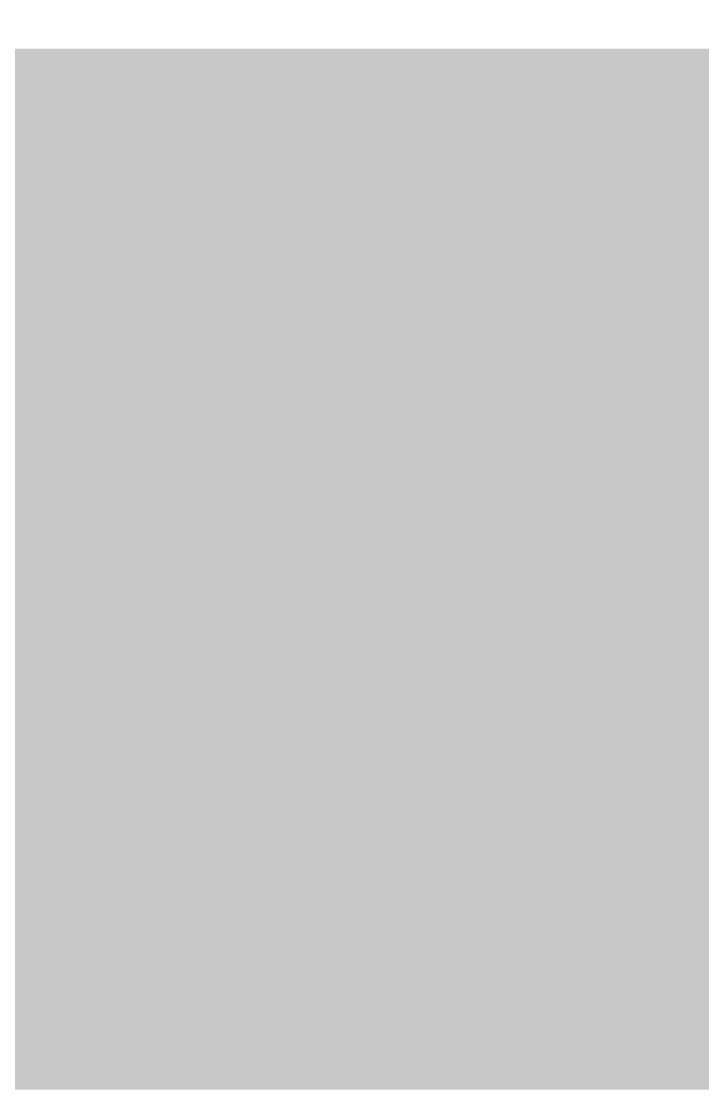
# Model space of a CAD drawing. Extents: x -0.1 to 65.1, y -1.2 to 30.1.
# Drawn here: x 33.8419 to 34.1276, y 6.5843 to 7.0326 of the extents above; entities that cross this region are included whole.
import ezdxf

# ---------------------------------------------------------------- set-up
doc = ezdxf.new("R2010")
doc.units = 0
doc.header["$MEASUREMENT"] = 0
doc.layers.get('0').update_dxf_attribs({"linetype": 'CONTINUOUS'})
doc.layers.add('2D_LINE_126', color=7, linetype='CONTINUOUS')

# ---------------------------------------------------------------- blocks, each defined once
blk = doc.blocks.new('SMOOTH_0$0254')
at = {"const_width": 0.0127}
blk.add_lwpolyline([(-0.00635, 0, 1), (0.00635, 0, 1)], format="xyb", close=True, dxfattribs=at)
blk = doc.blocks.new('DRAWING_63')
at = {"layer": '2D_LINE_126', "const_width": 0.0254}
for points in [[(3.49758, -0.90297), (3.49758, -0.89154), (3.49758, -0.88011), (3.49758, -0.86868), (3.49758, -0.85725), (3.49758, -0.84582), (3.49758, -0.83439), (3.49758, -0.82296), (3.49758, -0.81153), (3.49758, -0.8001), (3.49758, -0.78867), (3.49758, -0.77724), (3.49758, -0.76581), (3.49758, -0.75438), (3.49758, -0.74295), (3.49758, -0.73152), (3.49758, -0.72009), (3.49758, -0.70866), (3.49758, -0.69723), (3.49758, -0.6858), (3.49758, -0.67437), (3.49758, -0.66294), (3.49758, -0.65151), (3.49758, -0.64008), (3.49758, -0.62865), (3.49758, -0.61722), (3.49758, -0.60579), (3.49758, -0.59436), (3.49758, -0.58293), (3.49758, -0.5715), (3.49758, -0.56007), (3.49758, -0.54864), (3.49758, -0.53721), (3.49758, -0.52578), (3.49758, -0.51435), (3.49758, -0.50292), (3.49758, -0.49149), (3.49758, -0.48006)], [(3.50901, -0.90297), (3.50901, -0.89154), (3.50901, -0.88011), (3.50901, -0.86868), (3.50901, -0.85725), (3.50901, -0.84582), (3.50901, -0.83439), (3.50901, -0.82296), (3.50901, -0.81153), (3.50901, -0.8001), (3.50901, -0.78867), (3.50901, -0.77724), (3.50901, -0.76581), (3.50901, -0.75438), (3.50901, -0.74295), (3.50901, -0.73152), (3.50901, -0.72009), (3.50901, -0.70866), (3.50901, -0.69723), (3.50901, -0.6858), (3.50901, -0.67437), (3.50901, -0.66294), (3.50901, -0.65151), (3.50901, -0.64008), (3.50901, -0.62865), (3.50901, -0.61722), (3.50901, -0.60579), (3.50901, -0.59436), (3.50901, -0.58293), (3.50901, -0.5715), (3.50901, -0.56007), (3.50901, -0.54864), (3.50901, -0.53721), (3.50901, -0.52578), (3.50901, -0.51435), (3.50901, -0.50292), (3.50901, -0.49149), (3.50901, -0.48006)], [(3.52044, -0.90297), (3.52044, -0.89154), (3.52044, -0.88011), (3.52044, -0.86868), (3.52044, -0.85725), (3.52044, -0.84582), (3.52044, -0.83439), (3.52044, -0.82296), (3.52044, -0.81153), (3.52044, -0.8001), (3.52044, -0.78867), (3.52044, -0.77724), (3.52044, -0.76581), (3.52044, -0.75438), (3.52044, -0.74295), (3.52044, -0.73152), (3.52044, -0.72009), (3.52044, -0.70866), (3.52044, -0.69723), (3.52044, -0.6858), (3.52044, -0.67437), (3.52044, -0.66294), (3.52044, -0.65151), (3.52044, -0.64008), (3.52044, -0.62865), (3.52044, -0.61722), (3.52044, -0.60579), (3.52044, -0.59436), (3.52044, -0.58293), (3.52044, -0.5715), (3.52044, -0.56007), (3.52044, -0.54864), (3.52044, -0.53721), (3.52044, -0.52578), (3.52044, -0.51435), (3.52044, -0.50292), (3.52044, -0.49149), (3.52044, -0.48006)], [(3.53187, -0.90297), (3.53187, -0.89154), (3.53187, -0.88011), (3.53187, -0.86868), (3.53187, -0.85725), (3.53187, -0.84582), (3.53187, -0.83439), (3.53187, -0.82296), (3.53187, -0.81153), (3.53187, -0.8001), (3.53187, -0.78867), (3.53187, -0.77724), (3.53187, -0.76581), (3.53187, -0.75438), (3.53187, -0.74295), (3.53187, -0.73152), (3.53187, -0.72009), (3.53187, -0.70866), (3.53187, -0.69723), (3.53187, -0.6858), (3.53187, -0.67437), (3.53187, -0.66294), (3.53187, -0.65151), (3.53187, -0.64008), (3.53187, -0.62865), (3.53187, -0.61722), (3.53187, -0.60579), (3.53187, -0.59436), (3.53187, -0.58293), (3.53187, -0.5715), (3.53187, -0.56007), (3.53187, -0.54864), (3.53187, -0.53721), (3.53187, -0.52578), (3.53187, -0.51435), (3.53187, -0.50292), (3.53187, -0.49149), (3.53187, -0.48006)], [(3.5433, -0.90297), (3.5433, -0.89154), (3.5433, -0.88011), (3.5433, -0.86868), (3.5433, -0.85725), (3.5433, -0.84582), (3.5433, -0.83439), (3.5433, -0.82296), (3.5433, -0.81153), (3.5433, -0.8001), (3.5433, -0.78867), (3.5433, -0.77724), (3.5433, -0.76581), (3.5433, -0.75438), (3.5433, -0.74295), (3.5433, -0.73152), (3.5433, -0.72009), (3.5433, -0.70866), (3.5433, -0.69723), (3.5433, -0.6858), (3.5433, -0.67437), (3.5433, -0.66294), (3.5433, -0.65151), (3.5433, -0.64008), (3.5433, -0.62865), (3.5433, -0.61722), (3.5433, -0.60579), (3.5433, -0.59436), (3.5433, -0.58293), (3.5433, -0.5715), (3.5433, -0.56007), (3.5433, -0.54864), (3.5433, -0.53721), (3.5433, -0.52578), (3.5433, -0.51435), (3.5433, -0.50292), (3.5433, -0.49149), (3.5433, -0.48006)], [(3.55473, -0.90297), (3.55473, -0.89154), (3.55473, -0.88011), (3.55473, -0.86868), (3.55473, -0.85725), (3.55473, -0.84582), (3.55473, -0.83439), (3.55473, -0.82296), (3.55473, -0.81153), (3.55473, -0.8001), (3.55473, -0.78867), (3.55473, -0.77724), (3.55473, -0.76581), (3.55473, -0.75438), (3.55473, -0.74295), (3.55473, -0.73152), (3.55473, -0.72009), (3.55473, -0.70866), (3.55473, -0.69723), (3.55473, -0.6858), (3.55473, -0.67437), (3.55473, -0.66294), (3.55473, -0.65151), (3.55473, -0.64008), (3.55473, -0.62865), (3.55473, -0.61722), (3.55473, -0.60579), (3.55473, -0.59436), (3.55473, -0.58293), (3.55473, -0.5715), (3.55473, -0.56007), (3.55473, -0.54864), (3.55473, -0.53721), (3.55473, -0.52578), (3.55473, -0.51435), (3.55473, -0.50292), (3.55473, -0.49149), (3.55473, -0.48006)], [(3.56616, -0.90297), (3.56616, -0.89154), (3.56616, -0.88011), (3.56616, -0.86868), (3.56616, -0.85725), (3.56616, -0.84582), (3.56616, -0.83439), (3.56616, -0.82296), (3.56616, -0.81153), (3.56616, -0.8001), (3.56616, -0.78867), (3.56616, -0.77724), (3.56616, -0.76581), (3.56616, -0.75438), (3.56616, -0.74295), (3.56616, -0.73152), (3.56616, -0.72009), (3.56616, -0.70866), (3.56616, -0.69723), (3.56616, -0.6858), (3.56616, -0.67437), (3.56616, -0.66294), (3.56616, -0.65151), (3.56616, -0.64008), (3.56616, -0.62865), (3.56616, -0.61722), (3.56616, -0.60579), (3.56616, -0.59436), (3.56616, -0.58293), (3.56616, -0.5715), (3.56616, -0.56007), (3.56616, -0.54864), (3.56616, -0.53721), (3.56616, -0.52578), (3.56616, -0.51435), (3.56616, -0.50292), (3.56616, -0.49149), (3.56616, -0.48006)], [(3.57759, -0.90297), (3.57759, -0.89154), (3.57759, -0.88011), (3.57759, -0.86868), (3.57759, -0.85725), (3.57759, -0.84582), (3.57759, -0.83439), (3.57759, -0.82296), (3.57759, -0.81153), (3.57759, -0.8001), (3.57759, -0.78867), (3.57759, -0.77724), (3.57759, -0.76581), (3.57759, -0.75438), (3.57759, -0.74295), (3.57759, -0.73152), (3.57759, -0.72009), (3.57759, -0.70866), (3.57759, -0.69723), (3.57759, -0.6858), (3.57759, -0.67437), (3.57759, -0.66294), (3.57759, -0.65151), (3.57759, -0.64008), (3.57759, -0.62865), (3.57759, -0.61722), (3.57759, -0.60579), (3.57759, -0.59436), (3.57759, -0.58293), (3.57759, -0.5715), (3.57759, -0.56007), (3.57759, -0.54864), (3.57759, -0.53721), (3.57759, -0.52578), (3.57759, -0.51435), (3.57759, -0.50292), (3.57759, -0.49149), (3.57759, -0.48006)], [(3.58902, -0.90297), (3.58902, -0.89154), (3.58902, -0.88011), (3.58902, -0.86868), (3.58902, -0.85725), (3.58902, -0.84582), (3.58902, -0.83439), (3.58902, -0.82296), (3.58902, -0.81153), (3.58902, -0.8001), (3.58902, -0.78867), (3.58902, -0.77724), (3.58902, -0.76581), (3.58902, -0.75438), (3.58902, -0.74295), (3.58902, -0.73152), (3.58902, -0.72009), (3.58902, -0.70866), (3.58902, -0.69723), (3.58902, -0.6858), (3.58902, -0.67437), (3.58902, -0.66294), (3.58902, -0.65151), (3.58902, -0.64008), (3.58902, -0.62865), (3.58902, -0.61722), (3.58902, -0.60579), (3.58902, -0.59436), (3.58902, -0.58293), (3.58902, -0.5715), (3.58902, -0.56007), (3.58902, -0.54864), (3.58902, -0.53721), (3.58902, -0.52578), (3.58902, -0.51435), (3.58902, -0.50292), (3.58902, -0.49149), (3.58902, -0.48006)], [(3.60045, -0.90297), (3.60045, -0.89154), (3.60045, -0.88011), (3.60045, -0.86868), (3.60045, -0.85725), (3.60045, -0.84582), (3.60045, -0.83439), (3.60045, -0.82296), (3.60045, -0.81153), (3.60045, -0.8001), (3.60045, -0.78867), (3.60045, -0.77724), (3.60045, -0.76581), (3.60045, -0.75438), (3.60045, -0.74295), (3.60045, -0.73152), (3.60045, -0.72009), (3.60045, -0.70866), (3.60045, -0.69723), (3.60045, -0.6858), (3.60045, -0.67437), (3.60045, -0.66294), (3.60045, -0.65151), (3.60045, -0.64008), (3.60045, -0.62865), (3.60045, -0.61722), (3.60045, -0.60579), (3.60045, -0.59436), (3.60045, -0.58293), (3.60045, -0.5715), (3.60045, -0.56007), (3.60045, -0.54864), (3.60045, -0.53721), (3.60045, -0.52578), (3.60045, -0.51435), (3.60045, -0.50292), (3.60045, -0.49149), (3.60045, -0.48006)], [(3.61188, -0.90297), (3.61188, -0.89154), (3.61188, -0.88011), (3.61188, -0.86868), (3.61188, -0.85725), (3.61188, -0.84582), (3.61188, -0.83439), (3.61188, -0.82296), (3.61188, -0.81153), (3.61188, -0.8001), (3.61188, -0.78867), (3.61188, -0.77724), (3.61188, -0.76581), (3.61188, -0.75438), (3.61188, -0.74295), (3.61188, -0.73152), (3.61188, -0.72009), (3.61188, -0.70866), (3.61188, -0.69723), (3.61188, -0.6858), (3.61188, -0.67437), (3.61188, -0.66294), (3.61188, -0.65151), (3.61188, -0.64008), (3.61188, -0.62865), (3.61188, -0.61722), (3.61188, -0.60579), (3.61188, -0.59436), (3.61188, -0.58293), (3.61188, -0.5715), (3.61188, -0.56007), (3.61188, -0.54864), (3.61188, -0.53721), (3.61188, -0.52578), (3.61188, -0.51435), (3.61188, -0.50292), (3.61188, -0.49149), (3.61188, -0.48006)], [(3.62331, -0.90297), (3.62331, -0.89154), (3.62331, -0.88011), (3.62331, -0.86868), (3.62331, -0.85725), (3.62331, -0.84582), (3.62331, -0.83439), (3.62331, -0.82296), (3.62331, -0.81153), (3.62331, -0.8001), (3.62331, -0.78867), (3.62331, -0.77724), (3.62331, -0.76581), (3.62331, -0.75438), (3.62331, -0.74295), (3.62331, -0.73152), (3.62331, -0.72009), (3.62331, -0.70866), (3.62331, -0.69723), (3.62331, -0.6858), (3.62331, -0.67437), (3.62331, -0.66294), (3.62331, -0.65151), (3.62331, -0.64008), (3.62331, -0.62865), (3.62331, -0.61722), (3.62331, -0.60579), (3.62331, -0.59436), (3.62331, -0.58293), (3.62331, -0.5715), (3.62331, -0.56007), (3.62331, -0.54864), (3.62331, -0.53721), (3.62331, -0.52578), (3.62331, -0.51435), (3.62331, -0.50292), (3.62331, -0.49149), (3.62331, -0.48006)], [(3.63474, -0.90297), (3.63474, -0.89154), (3.63474, -0.88011), (3.63474, -0.86868), (3.63474, -0.85725), (3.63474, -0.84582), (3.63474, -0.83439), (3.63474, -0.82296), (3.63474, -0.81153), (3.63474, -0.8001), (3.63474, -0.78867), (3.63474, -0.77724), (3.63474, -0.76581), (3.63474, -0.75438), (3.63474, -0.74295), (3.63474, -0.73152), (3.63474, -0.72009), (3.63474, -0.70866), (3.63474, -0.69723), (3.63474, -0.6858), (3.63474, -0.67437), (3.63474, -0.66294), (3.63474, -0.65151), (3.63474, -0.64008), (3.63474, -0.62865), (3.63474, -0.61722), (3.63474, -0.60579), (3.63474, -0.59436), (3.63474, -0.58293), (3.63474, -0.5715), (3.63474, -0.56007), (3.63474, -0.54864), (3.63474, -0.53721), (3.63474, -0.52578), (3.63474, -0.51435), (3.63474, -0.50292), (3.63474, -0.49149), (3.63474, -0.48006)], [(3.64617, -0.90297), (3.64617, -0.89154), (3.64617, -0.88011), (3.64617, -0.86868), (3.64617, -0.85725), (3.64617, -0.84582), (3.64617, -0.83439), (3.64617, -0.82296), (3.64617, -0.81153), (3.64617, -0.8001), (3.64617, -0.78867), (3.64617, -0.77724), (3.64617, -0.76581), (3.64617, -0.75438), (3.64617, -0.74295), (3.64617, -0.73152), (3.64617, -0.72009), (3.64617, -0.70866), (3.64617, -0.69723), (3.64617, -0.6858), (3.64617, -0.67437), (3.64617, -0.66294), (3.64617, -0.65151), (3.64617, -0.64008), (3.64617, -0.62865), (3.64617, -0.61722), (3.64617, -0.60579), (3.64617, -0.59436), (3.64617, -0.58293), (3.64617, -0.5715), (3.64617, -0.56007), (3.64617, -0.54864), (3.64617, -0.53721), (3.64617, -0.52578), (3.64617, -0.51435), (3.64617, -0.50292), (3.64617, -0.49149), (3.64617, -0.48006)], [(3.6576, -0.90297), (3.6576, -0.89154), (3.6576, -0.88011), (3.6576, -0.86868), (3.6576, -0.85725), (3.6576, -0.84582), (3.6576, -0.83439), (3.6576, -0.82296), (3.6576, -0.81153), (3.6576, -0.8001), (3.6576, -0.78867), (3.6576, -0.77724), (3.6576, -0.76581), (3.6576, -0.75438), (3.6576, -0.74295), (3.6576, -0.73152), (3.6576, -0.72009), (3.6576, -0.70866), (3.6576, -0.69723), (3.6576, -0.6858), (3.6576, -0.67437), (3.6576, -0.66294), (3.6576, -0.65151), (3.6576, -0.64008), (3.6576, -0.62865), (3.6576, -0.61722), (3.6576, -0.60579), (3.6576, -0.59436), (3.6576, -0.58293), (3.6576, -0.5715), (3.6576, -0.56007), (3.6576, -0.54864), (3.6576, -0.53721), (3.6576, -0.52578), (3.6576, -0.51435), (3.6576, -0.50292), (3.6576, -0.49149), (3.6576, -0.48006)], [(3.66903, -0.90297), (3.66903, -0.89154), (3.66903, -0.88011), (3.66903, -0.86868), (3.66903, -0.85725), (3.66903, -0.84582), (3.66903, -0.83439), (3.66903, -0.82296), (3.66903, -0.81153), (3.66903, -0.8001), (3.66903, -0.78867), (3.66903, -0.77724), (3.66903, -0.76581), (3.66903, -0.75438), (3.66903, -0.74295), (3.66903, -0.73152), (3.66903, -0.72009), (3.66903, -0.70866), (3.66903, -0.69723), (3.66903, -0.6858), (3.66903, -0.67437), (3.66903, -0.66294), (3.66903, -0.65151), (3.66903, -0.64008), (3.66903, -0.62865), (3.66903, -0.61722), (3.66903, -0.60579), (3.66903, -0.59436), (3.66903, -0.58293), (3.66903, -0.5715), (3.66903, -0.56007), (3.66903, -0.54864), (3.66903, -0.53721), (3.66903, -0.52578), (3.66903, -0.51435), (3.66903, -0.50292), (3.66903, -0.49149), (3.66903, -0.48006)], [(3.68046, -0.90297), (3.68046, -0.89154), (3.68046, -0.88011), (3.68046, -0.86868), (3.68046, -0.85725), (3.68046, -0.84582), (3.68046, -0.83439), (3.68046, -0.82296), (3.68046, -0.81153), (3.68046, -0.8001), (3.68046, -0.78867), (3.68046, -0.77724), (3.68046, -0.76581), (3.68046, -0.75438), (3.68046, -0.74295), (3.68046, -0.73152), (3.68046, -0.72009), (3.68046, -0.70866), (3.68046, -0.69723), (3.68046, -0.6858), (3.68046, -0.67437), (3.68046, -0.66294), (3.68046, -0.65151), (3.68046, -0.64008), (3.68046, -0.62865), (3.68046, -0.61722), (3.68046, -0.60579), (3.68046, -0.59436), (3.68046, -0.58293), (3.68046, -0.5715), (3.68046, -0.56007), (3.68046, -0.54864), (3.68046, -0.53721), (3.68046, -0.52578), (3.68046, -0.51435), (3.68046, -0.50292), (3.68046, -0.49149), (3.68046, -0.48006)], [(3.69189, -0.90297), (3.69189, -0.89154), (3.69189, -0.88011), (3.69189, -0.86868), (3.69189, -0.85725), (3.69189, -0.84582), (3.69189, -0.83439), (3.69189, -0.82296), (3.69189, -0.81153), (3.69189, -0.8001), (3.69189, -0.78867), (3.69189, -0.77724), (3.69189, -0.76581), (3.69189, -0.75438), (3.69189, -0.74295), (3.69189, -0.73152), (3.69189, -0.72009), (3.69189, -0.70866), (3.69189, -0.69723), (3.69189, -0.6858), (3.69189, -0.67437), (3.69189, -0.66294), (3.69189, -0.65151), (3.69189, -0.64008), (3.69189, -0.62865), (3.69189, -0.61722), (3.69189, -0.60579), (3.69189, -0.59436), (3.69189, -0.58293), (3.69189, -0.5715), (3.69189, -0.56007), (3.69189, -0.54864), (3.69189, -0.53721), (3.69189, -0.52578), (3.69189, -0.51435), (3.69189, -0.50292), (3.69189, -0.49149), (3.69189, -0.48006)], [(3.70332, -0.90297), (3.70332, -0.89154), (3.70332, -0.88011), (3.70332, -0.86868), (3.70332, -0.85725), (3.70332, -0.84582), (3.70332, -0.83439), (3.70332, -0.82296), (3.70332, -0.81153), (3.70332, -0.8001), (3.70332, -0.78867), (3.70332, -0.77724), (3.70332, -0.76581), (3.70332, -0.75438), (3.70332, -0.74295), (3.70332, -0.73152), (3.70332, -0.72009), (3.70332, -0.70866), (3.70332, -0.69723), (3.70332, -0.6858), (3.70332, -0.67437), (3.70332, -0.66294), (3.70332, -0.65151), (3.70332, -0.64008), (3.70332, -0.62865), (3.70332, -0.61722), (3.70332, -0.60579), (3.70332, -0.59436), (3.70332, -0.58293), (3.70332, -0.5715), (3.70332, -0.56007), (3.70332, -0.54864), (3.70332, -0.53721), (3.70332, -0.52578), (3.70332, -0.51435), (3.70332, -0.50292), (3.70332, -0.49149), (3.70332, -0.48006)], [(3.71475, -0.90297), (3.71475, -0.89154), (3.71475, -0.88011), (3.71475, -0.86868), (3.71475, -0.85725), (3.71475, -0.84582), (3.71475, -0.83439), (3.71475, -0.82296), (3.71475, -0.81153), (3.71475, -0.8001), (3.71475, -0.78867), (3.71475, -0.77724), (3.71475, -0.76581), (3.71475, -0.75438), (3.71475, -0.74295), (3.71475, -0.73152), (3.71475, -0.72009), (3.71475, -0.70866), (3.71475, -0.69723), (3.71475, -0.6858), (3.71475, -0.67437), (3.71475, -0.66294), (3.71475, -0.65151), (3.71475, -0.64008), (3.71475, -0.62865), (3.71475, -0.61722), (3.71475, -0.60579), (3.71475, -0.59436), (3.71475, -0.58293), (3.71475, -0.5715), (3.71475, -0.56007), (3.71475, -0.54864), (3.71475, -0.53721), (3.71475, -0.52578), (3.71475, -0.51435), (3.71475, -0.50292), (3.71475, -0.49149), (3.71475, -0.48006)], [(3.72618, -0.90297), (3.72618, -0.89154), (3.72618, -0.88011), (3.72618, -0.86868), (3.72618, -0.85725), (3.72618, -0.84582), (3.72618, -0.83439), (3.72618, -0.82296), (3.72618, -0.81153), (3.72618, -0.8001), (3.72618, -0.78867), (3.72618, -0.77724), (3.72618, -0.76581), (3.72618, -0.75438), (3.72618, -0.74295), (3.72618, -0.73152), (3.72618, -0.72009), (3.72618, -0.70866), (3.72618, -0.69723), (3.72618, -0.6858), (3.72618, -0.67437), (3.72618, -0.66294), (3.72618, -0.65151), (3.72618, -0.64008), (3.72618, -0.62865), (3.72618, -0.61722), (3.72618, -0.60579), (3.72618, -0.59436), (3.72618, -0.58293), (3.72618, -0.5715), (3.72618, -0.56007), (3.72618, -0.54864), (3.72618, -0.53721), (3.72618, -0.52578), (3.72618, -0.51435), (3.72618, -0.50292), (3.72618, -0.49149), (3.72618, -0.48006)], [(3.73761, -0.90297), (3.73761, -0.89154), (3.73761, -0.88011), (3.73761, -0.86868), (3.73761, -0.85725), (3.73761, -0.84582), (3.73761, -0.83439), (3.73761, -0.82296), (3.73761, -0.81153), (3.73761, -0.8001), (3.73761, -0.78867), (3.73761, -0.77724), (3.73761, -0.76581), (3.73761, -0.75438), (3.73761, -0.74295), (3.73761, -0.73152), (3.73761, -0.72009), (3.73761, -0.70866), (3.73761, -0.69723), (3.73761, -0.6858), (3.73761, -0.67437), (3.73761, -0.66294), (3.73761, -0.65151), (3.73761, -0.64008), (3.73761, -0.62865), (3.73761, -0.61722), (3.73761, -0.60579), (3.73761, -0.59436), (3.73761, -0.58293), (3.73761, -0.5715), (3.73761, -0.56007), (3.73761, -0.54864), (3.73761, -0.53721), (3.73761, -0.52578), (3.73761, -0.51435), (3.73761, -0.50292), (3.73761, -0.49149), (3.73761, -0.48006)], [(3.74904, -0.90297), (3.74904, -0.89154), (3.74904, -0.88011), (3.74904, -0.86868), (3.74904, -0.85725), (3.74904, -0.84582), (3.74904, -0.83439), (3.74904, -0.82296), (3.74904, -0.81153), (3.74904, -0.8001), (3.74904, -0.78867), (3.74904, -0.77724), (3.74904, -0.76581), (3.74904, -0.75438), (3.74904, -0.74295), (3.74904, -0.73152), (3.74904, -0.72009), (3.74904, -0.70866), (3.74904, -0.69723), (3.74904, -0.6858), (3.74904, -0.67437), (3.74904, -0.66294), (3.74904, -0.65151), (3.74904, -0.64008), (3.74904, -0.62865), (3.74904, -0.61722), (3.74904, -0.60579), (3.74904, -0.59436), (3.74904, -0.58293), (3.74904, -0.5715), (3.74904, -0.56007), (3.74904, -0.54864), (3.74904, -0.53721), (3.74904, -0.52578), (3.74904, -0.51435), (3.74904, -0.50292), (3.74904, -0.49149), (3.74904, -0.48006)], [(3.76047, -0.90297), (3.76047, -0.89154), (3.76047, -0.88011), (3.76047, -0.86868), (3.76047, -0.85725), (3.76047, -0.84582), (3.76047, -0.83439), (3.76047, -0.82296), (3.76047, -0.81153), (3.76047, -0.8001), (3.76047, -0.78867), (3.76047, -0.77724), (3.76047, -0.76581), (3.76047, -0.75438), (3.76047, -0.74295), (3.76047, -0.73152), (3.76047, -0.72009), (3.76047, -0.70866), (3.76047, -0.69723), (3.76047, -0.6858), (3.76047, -0.67437), (3.76047, -0.66294), (3.76047, -0.65151), (3.76047, -0.64008), (3.76047, -0.62865), (3.76047, -0.61722), (3.76047, -0.60579), (3.76047, -0.59436), (3.76047, -0.58293), (3.76047, -0.5715), (3.76047, -0.56007), (3.76047, -0.54864), (3.76047, -0.53721), (3.76047, -0.52578), (3.76047, -0.51435), (3.76047, -0.50292), (3.76047, -0.49149), (3.76047, -0.48006)], [(3.7719, -0.90297), (3.7719, -0.89154), (3.7719, -0.88011), (3.7719, -0.86868), (3.7719, -0.85725), (3.7719, -0.84582), (3.7719, -0.83439), (3.7719, -0.82296), (3.7719, -0.81153), (3.7719, -0.8001), (3.7719, -0.78867), (3.7719, -0.77724), (3.7719, -0.76581), (3.7719, -0.75438), (3.7719, -0.74295), (3.7719, -0.73152), (3.7719, -0.72009), (3.7719, -0.70866), (3.7719, -0.69723), (3.7719, -0.6858), (3.7719, -0.67437), (3.7719, -0.66294), (3.7719, -0.65151), (3.7719, -0.64008), (3.7719, -0.62865), (3.7719, -0.61722), (3.7719, -0.60579), (3.7719, -0.59436), (3.7719, -0.58293), (3.7719, -0.5715), (3.7719, -0.56007), (3.7719, -0.54864), (3.7719, -0.53721), (3.7719, -0.52578), (3.7719, -0.51435), (3.7719, -0.50292), (3.7719, -0.49149), (3.7719, -0.48006)], [(3.78333, -0.90297), (3.78333, -0.89154), (3.78333, -0.88011), (3.78333, -0.86868), (3.78333, -0.85725), (3.78333, -0.84582), (3.78333, -0.83439), (3.78333, -0.82296), (3.78333, -0.81153), (3.78333, -0.8001), (3.78333, -0.78867), (3.78333, -0.77724), (3.78333, -0.76581), (3.78333, -0.75438), (3.78333, -0.74295), (3.78333, -0.73152), (3.78333, -0.72009), (3.78333, -0.70866), (3.78333, -0.69723), (3.78333, -0.6858), (3.78333, -0.67437), (3.78333, -0.66294), (3.78333, -0.65151), (3.78333, -0.64008), (3.78333, -0.62865), (3.78333, -0.61722), (3.78333, -0.60579), (3.78333, -0.59436), (3.78333, -0.58293), (3.78333, -0.5715), (3.78333, -0.56007), (3.78333, -0.54864), (3.78333, -0.53721), (3.78333, -0.52578), (3.78333, -0.51435), (3.78333, -0.50292), (3.78333, -0.49149), (3.78333, -0.48006)], [(4.69773, -0.49149), (3.48615, -0.49149), (3.429, -0.50292)], [(3.79476, -0.49149), (3.78333, -0.49149), (3.7719, -0.49149), (3.76047, -0.49149), (3.74904, -0.49149), (3.73761, -0.49149), (3.72618, -0.49149), (3.71475, -0.49149), (3.70332, -0.49149), (3.69189, -0.49149), (3.68046, -0.49149), (3.66903, -0.49149), (3.6576, -0.49149), (3.64617, -0.49149), (3.63474, -0.49149), (3.62331, -0.49149), (3.61188, -0.49149), (3.60045, -0.49149), (3.58902, -0.49149), (3.57759, -0.49149), (3.56616, -0.49149), (3.55473, -0.49149), (3.5433, -0.49149), (3.53187, -0.49149), (3.52044, -0.49149), (3.50901, -0.49149), (3.49758, -0.49149), (3.48615, -0.49149), (3.48615, -0.50292), (3.47472, -0.50292)], [(3.47472, -0.51435), (3.48615, -0.51435), (3.48615, -0.50292), (3.49758, -0.50292), (3.50901, -0.50292), (3.52044, -0.50292), (3.53187, -0.50292), (3.5433, -0.50292), (3.55473, -0.50292), (3.56616, -0.50292), (3.57759, -0.50292), (3.58902, -0.50292), (3.60045, -0.50292), (3.61188, -0.50292), (3.62331, -0.50292), (3.63474, -0.50292), (3.64617, -0.50292), (3.6576, -0.50292), (3.66903, -0.50292), (3.68046, -0.50292), (3.69189, -0.50292), (3.70332, -0.50292), (3.71475, -0.50292), (3.72618, -0.50292), (3.73761, -0.50292), (3.74904, -0.50292), (3.76047, -0.50292), (3.7719, -0.50292), (3.78333, -0.50292), (3.79476, -0.50292)], [(3.79476, -0.51435), (3.78333, -0.51435), (3.7719, -0.51435), (3.76047, -0.51435), (3.74904, -0.51435), (3.73761, -0.51435), (3.72618, -0.51435), (3.71475, -0.51435), (3.70332, -0.51435), (3.69189, -0.51435), (3.68046, -0.51435), (3.66903, -0.51435), (3.6576, -0.51435), (3.64617, -0.51435), (3.63474, -0.51435), (3.62331, -0.51435), (3.61188, -0.51435), (3.60045, -0.51435), (3.58902, -0.51435), (3.57759, -0.51435), (3.56616, -0.51435), (3.55473, -0.51435), (3.5433, -0.51435), (3.53187, -0.51435), (3.52044, -0.51435), (3.50901, -0.51435), (3.49758, -0.51435), (3.48615, -0.51435), (3.48615, -0.52578), (3.47472, -0.52578)], [(3.47472, -0.53721), (3.48615, -0.53721), (3.48615, -0.52578), (3.49758, -0.52578), (3.50901, -0.52578), (3.52044, -0.52578), (3.53187, -0.52578), (3.5433, -0.52578), (3.55473, -0.52578), (3.56616, -0.52578), (3.57759, -0.52578), (3.58902, -0.52578), (3.60045, -0.52578), (3.61188, -0.52578), (3.62331, -0.52578), (3.63474, -0.52578), (3.64617, -0.52578), (3.6576, -0.52578), (3.66903, -0.52578), (3.68046, -0.52578), (3.69189, -0.52578), (3.70332, -0.52578), (3.71475, -0.52578), (3.72618, -0.52578), (3.73761, -0.52578), (3.74904, -0.52578), (3.76047, -0.52578), (3.7719, -0.52578), (3.78333, -0.52578), (3.79476, -0.52578)], [(3.79476, -0.53721), (3.78333, -0.53721), (3.7719, -0.53721), (3.76047, -0.53721), (3.74904, -0.53721), (3.73761, -0.53721), (3.72618, -0.53721), (3.71475, -0.53721), (3.70332, -0.53721), (3.69189, -0.53721), (3.68046, -0.53721), (3.66903, -0.53721), (3.6576, -0.53721), (3.64617, -0.53721), (3.63474, -0.53721), (3.62331, -0.53721), (3.61188, -0.53721), (3.60045, -0.53721), (3.58902, -0.53721), (3.57759, -0.53721), (3.56616, -0.53721), (3.55473, -0.53721), (3.5433, -0.53721), (3.53187, -0.53721), (3.52044, -0.53721), (3.50901, -0.53721), (3.49758, -0.53721), (3.48615, -0.53721), (3.48615, -0.54864), (3.47472, -0.54864)], [(3.79476, -0.54864), (3.78333, -0.54864), (3.7719, -0.54864), (3.76047, -0.54864), (3.74904, -0.54864), (3.73761, -0.54864), (3.72618, -0.54864), (3.71475, -0.54864), (3.70332, -0.54864), (3.69189, -0.54864), (3.68046, -0.54864), (3.66903, -0.54864), (3.6576, -0.54864), (3.64617, -0.54864), (3.63474, -0.54864), (3.62331, -0.54864), (3.61188, -0.54864), (3.60045, -0.54864), (3.58902, -0.54864), (3.57759, -0.54864), (3.56616, -0.54864), (3.55473, -0.54864), (3.5433, -0.54864), (3.53187, -0.54864), (3.52044, -0.54864), (3.50901, -0.54864), (3.49758, -0.54864), (3.48615, -0.54864), (3.48615, -0.56007), (3.47472, -0.56007)], [(3.47472, -0.5715), (3.48615, -0.5715), (3.48615, -0.56007), (3.49758, -0.56007), (3.50901, -0.56007), (3.52044, -0.56007), (3.53187, -0.56007), (3.5433, -0.56007), (3.55473, -0.56007), (3.56616, -0.56007), (3.57759, -0.56007), (3.58902, -0.56007), (3.60045, -0.56007), (3.61188, -0.56007), (3.62331, -0.56007), (3.63474, -0.56007), (3.64617, -0.56007), (3.6576, -0.56007), (3.66903, -0.56007), (3.68046, -0.56007), (3.69189, -0.56007), (3.70332, -0.56007), (3.71475, -0.56007), (3.72618, -0.56007), (3.73761, -0.56007), (3.74904, -0.56007), (3.76047, -0.56007), (3.7719, -0.56007), (3.78333, -0.56007), (3.79476, -0.56007)], [(3.47472, -0.58293), (3.48615, -0.58293), (3.48615, -0.5715), (3.49758, -0.5715), (3.50901, -0.5715), (3.52044, -0.5715), (3.53187, -0.5715), (3.5433, -0.5715), (3.55473, -0.5715), (3.56616, -0.5715), (3.57759, -0.5715), (3.58902, -0.5715), (3.60045, -0.5715), (3.61188, -0.5715), (3.62331, -0.5715), (3.63474, -0.5715), (3.64617, -0.5715), (3.6576, -0.5715), (3.66903, -0.5715), (3.68046, -0.5715), (3.69189, -0.5715), (3.70332, -0.5715), (3.71475, -0.5715), (3.72618, -0.5715), (3.73761, -0.5715), (3.74904, -0.5715), (3.76047, -0.5715), (3.7719, -0.5715), (3.78333, -0.5715), (3.79476, -0.5715)], [(3.79476, -0.58293), (3.78333, -0.58293), (3.7719, -0.58293), (3.76047, -0.58293), (3.74904, -0.58293), (3.73761, -0.58293), (3.72618, -0.58293), (3.71475, -0.58293), (3.70332, -0.58293), (3.69189, -0.58293), (3.68046, -0.58293), (3.66903, -0.58293), (3.6576, -0.58293), (3.64617, -0.58293), (3.63474, -0.58293), (3.62331, -0.58293), (3.61188, -0.58293), (3.60045, -0.58293), (3.58902, -0.58293), (3.57759, -0.58293), (3.56616, -0.58293), (3.55473, -0.58293), (3.5433, -0.58293), (3.53187, -0.58293), (3.52044, -0.58293), (3.50901, -0.58293), (3.49758, -0.58293), (3.48615, -0.58293), (3.48615, -0.59436), (3.47472, -0.59436)], [(3.47472, -0.60579), (3.48615, -0.60579), (3.48615, -0.59436), (3.49758, -0.59436), (3.50901, -0.59436), (3.52044, -0.59436), (3.53187, -0.59436), (3.5433, -0.59436), (3.55473, -0.59436), (3.56616, -0.59436), (3.57759, -0.59436), (3.58902, -0.59436), (3.60045, -0.59436), (3.61188, -0.59436), (3.62331, -0.59436), (3.63474, -0.59436), (3.64617, -0.59436), (3.6576, -0.59436), (3.66903, -0.59436), (3.68046, -0.59436), (3.69189, -0.59436), (3.70332, -0.59436), (3.71475, -0.59436), (3.72618, -0.59436), (3.73761, -0.59436), (3.74904, -0.59436), (3.76047, -0.59436), (3.7719, -0.59436), (3.78333, -0.59436), (3.79476, -0.59436)], [(3.79476, -0.60579), (3.78333, -0.60579), (3.7719, -0.60579), (3.76047, -0.60579), (3.74904, -0.60579), (3.73761, -0.60579), (3.72618, -0.60579), (3.71475, -0.60579), (3.70332, -0.60579), (3.69189, -0.60579), (3.68046, -0.60579), (3.66903, -0.60579), (3.6576, -0.60579), (3.64617, -0.60579), (3.63474, -0.60579), (3.62331, -0.60579), (3.61188, -0.60579), (3.60045, -0.60579), (3.58902, -0.60579), (3.57759, -0.60579), (3.56616, -0.60579), (3.55473, -0.60579), (3.5433, -0.60579), (3.53187, -0.60579), (3.52044, -0.60579), (3.50901, -0.60579), (3.49758, -0.60579), (3.48615, -0.60579), (3.48615, -0.61722), (3.47472, -0.61722)], [(3.79476, -0.61722), (3.78333, -0.61722), (3.7719, -0.61722), (3.76047, -0.61722), (3.74904, -0.61722), (3.73761, -0.61722), (3.72618, -0.61722), (3.71475, -0.61722), (3.70332, -0.61722), (3.69189, -0.61722), (3.68046, -0.61722), (3.66903, -0.61722), (3.6576, -0.61722), (3.64617, -0.61722), (3.63474, -0.61722), (3.62331, -0.61722), (3.61188, -0.61722), (3.60045, -0.61722), (3.58902, -0.61722), (3.57759, -0.61722), (3.56616, -0.61722), (3.55473, -0.61722), (3.5433, -0.61722), (3.53187, -0.61722), (3.52044, -0.61722), (3.50901, -0.61722), (3.49758, -0.61722), (3.48615, -0.61722), (3.48615, -0.62865), (3.47472, -0.62865)], [(3.79476, -0.62865), (3.78333, -0.62865), (3.7719, -0.62865), (3.76047, -0.62865), (3.74904, -0.62865), (3.73761, -0.62865), (3.72618, -0.62865), (3.71475, -0.62865), (3.70332, -0.62865), (3.69189, -0.62865), (3.68046, -0.62865), (3.66903, -0.62865), (3.6576, -0.62865), (3.64617, -0.62865), (3.63474, -0.62865), (3.62331, -0.62865), (3.61188, -0.62865), (3.60045, -0.62865), (3.58902, -0.62865), (3.57759, -0.62865), (3.56616, -0.62865), (3.55473, -0.62865), (3.5433, -0.62865), (3.53187, -0.62865), (3.52044, -0.62865), (3.50901, -0.62865), (3.49758, -0.62865), (3.48615, -0.62865), (3.48615, -0.64008), (3.47472, -0.64008)], [(3.79476, -0.64008), (3.78333, -0.64008), (3.7719, -0.64008), (3.76047, -0.64008), (3.74904, -0.64008), (3.73761, -0.64008), (3.72618, -0.64008), (3.71475, -0.64008), (3.70332, -0.64008), (3.69189, -0.64008), (3.68046, -0.64008), (3.66903, -0.64008), (3.6576, -0.64008), (3.64617, -0.64008), (3.63474, -0.64008), (3.62331, -0.64008), (3.61188, -0.64008), (3.60045, -0.64008), (3.58902, -0.64008), (3.57759, -0.64008), (3.56616, -0.64008), (3.55473, -0.64008), (3.5433, -0.64008), (3.53187, -0.64008), (3.52044, -0.64008), (3.50901, -0.64008), (3.49758, -0.64008), (3.48615, -0.64008), (3.48615, -0.65151), (3.47472, -0.65151)], [(3.47472, -0.66294), (3.48615, -0.66294), (3.48615, -0.65151), (3.49758, -0.65151), (3.50901, -0.65151), (3.52044, -0.65151), (3.53187, -0.65151), (3.5433, -0.65151), (3.55473, -0.65151), (3.56616, -0.65151), (3.57759, -0.65151), (3.58902, -0.65151), (3.60045, -0.65151), (3.61188, -0.65151), (3.62331, -0.65151), (3.63474, -0.65151), (3.64617, -0.65151), (3.6576, -0.65151), (3.66903, -0.65151), (3.68046, -0.65151), (3.69189, -0.65151), (3.70332, -0.65151), (3.71475, -0.65151), (3.72618, -0.65151), (3.73761, -0.65151), (3.74904, -0.65151), (3.76047, -0.65151), (3.7719, -0.65151), (3.78333, -0.65151), (3.79476, -0.65151)], [(3.79476, -0.66294), (3.78333, -0.66294), (3.7719, -0.66294), (3.76047, -0.66294), (3.74904, -0.66294), (3.73761, -0.66294), (3.72618, -0.66294), (3.71475, -0.66294), (3.70332, -0.66294), (3.69189, -0.66294), (3.68046, -0.66294), (3.66903, -0.66294), (3.6576, -0.66294), (3.64617, -0.66294), (3.63474, -0.66294), (3.62331, -0.66294), (3.61188, -0.66294), (3.60045, -0.66294), (3.58902, -0.66294), (3.57759, -0.66294), (3.56616, -0.66294), (3.55473, -0.66294), (3.5433, -0.66294), (3.53187, -0.66294), (3.52044, -0.66294), (3.50901, -0.66294), (3.49758, -0.66294), (3.48615, -0.66294), (3.48615, -0.67437), (3.47472, -0.67437)], [(3.79476, -0.67437), (3.78333, -0.67437), (3.7719, -0.67437), (3.76047, -0.67437), (3.74904, -0.67437), (3.73761, -0.67437), (3.72618, -0.67437), (3.71475, -0.67437), (3.70332, -0.67437), (3.69189, -0.67437), (3.68046, -0.67437), (3.66903, -0.67437), (3.6576, -0.67437), (3.64617, -0.67437), (3.63474, -0.67437), (3.62331, -0.67437), (3.61188, -0.67437), (3.60045, -0.67437), (3.58902, -0.67437), (3.57759, -0.67437), (3.56616, -0.67437), (3.55473, -0.67437), (3.5433, -0.67437), (3.53187, -0.67437), (3.52044, -0.67437), (3.50901, -0.67437), (3.49758, -0.67437), (3.48615, -0.67437), (3.48615, -0.6858), (3.47472, -0.6858)], [(3.79476, -0.6858), (3.78333, -0.6858), (3.7719, -0.6858), (3.76047, -0.6858), (3.74904, -0.6858), (3.73761, -0.6858), (3.72618, -0.6858), (3.71475, -0.6858), (3.70332, -0.6858), (3.69189, -0.6858), (3.68046, -0.6858), (3.66903, -0.6858), (3.6576, -0.6858), (3.64617, -0.6858), (3.63474, -0.6858), (3.62331, -0.6858), (3.61188, -0.6858), (3.60045, -0.6858), (3.58902, -0.6858), (3.57759, -0.6858), (3.56616, -0.6858), (3.55473, -0.6858), (3.5433, -0.6858), (3.53187, -0.6858), (3.52044, -0.6858), (3.50901, -0.6858), (3.49758, -0.6858), (3.48615, -0.6858), (3.48615, -0.69723), (3.47472, -0.69723)], [(3.79476, -0.69723), (3.78333, -0.69723), (3.7719, -0.69723), (3.76047, -0.69723), (3.74904, -0.69723), (3.73761, -0.69723), (3.72618, -0.69723), (3.71475, -0.69723), (3.70332, -0.69723), (3.69189, -0.69723), (3.68046, -0.69723), (3.66903, -0.69723), (3.6576, -0.69723), (3.64617, -0.69723), (3.63474, -0.69723), (3.62331, -0.69723), (3.61188, -0.69723), (3.60045, -0.69723), (3.58902, -0.69723), (3.57759, -0.69723), (3.56616, -0.69723), (3.55473, -0.69723), (3.5433, -0.69723), (3.53187, -0.69723), (3.52044, -0.69723), (3.50901, -0.69723), (3.49758, -0.69723), (3.48615, -0.69723), (3.48615, -0.70866), (3.47472, -0.70866)], [(3.79476, -0.70866), (3.78333, -0.70866), (3.7719, -0.70866), (3.76047, -0.70866), (3.74904, -0.70866), (3.73761, -0.70866), (3.72618, -0.70866), (3.71475, -0.70866), (3.70332, -0.70866), (3.69189, -0.70866), (3.68046, -0.70866), (3.66903, -0.70866), (3.6576, -0.70866), (3.64617, -0.70866), (3.63474, -0.70866), (3.62331, -0.70866), (3.61188, -0.70866), (3.60045, -0.70866), (3.58902, -0.70866), (3.57759, -0.70866), (3.56616, -0.70866), (3.55473, -0.70866), (3.5433, -0.70866), (3.53187, -0.70866), (3.52044, -0.70866), (3.50901, -0.70866), (3.49758, -0.70866), (3.48615, -0.70866), (3.48615, -0.72009), (3.47472, -0.72009)], [(3.79476, -0.90297), (3.78333, -0.90297), (3.7719, -0.90297), (3.76047, -0.90297), (3.74904, -0.90297), (3.73761, -0.90297), (3.72618, -0.90297), (3.71475, -0.90297), (3.70332, -0.90297), (3.69189, -0.90297), (3.68046, -0.90297), (3.66903, -0.90297), (3.6576, -0.90297), (3.64617, -0.90297), (3.63474, -0.90297), (3.62331, -0.90297), (3.61188, -0.90297), (3.60045, -0.90297), (3.58902, -0.90297), (3.57759, -0.90297), (3.56616, -0.90297), (3.55473, -0.90297), (3.5433, -0.90297), (3.53187, -0.90297), (3.52044, -0.90297), (3.50901, -0.90297), (3.49758, -0.90297), (3.48615, -0.90297), (3.47472, -0.90297)], [(3.47472, -0.73152), (3.48615, -0.73152), (3.48615, -0.72009), (3.49758, -0.72009), (3.50901, -0.72009), (3.52044, -0.72009), (3.53187, -0.72009), (3.5433, -0.72009), (3.55473, -0.72009), (3.56616, -0.72009), (3.57759, -0.72009), (3.58902, -0.72009), (3.60045, -0.72009), (3.61188, -0.72009), (3.62331, -0.72009), (3.63474, -0.72009), (3.64617, -0.72009), (3.6576, -0.72009), (3.66903, -0.72009), (3.68046, -0.72009), (3.69189, -0.72009), (3.70332, -0.72009), (3.71475, -0.72009), (3.72618, -0.72009), (3.73761, -0.72009), (3.74904, -0.72009), (3.76047, -0.72009), (3.7719, -0.72009), (3.78333, -0.72009), (3.79476, -0.72009)], [(3.79476, -0.73152), (3.78333, -0.73152), (3.7719, -0.73152), (3.76047, -0.73152), (3.74904, -0.73152), (3.73761, -0.73152), (3.72618, -0.73152), (3.71475, -0.73152), (3.70332, -0.73152), (3.69189, -0.73152), (3.68046, -0.73152), (3.66903, -0.73152), (3.6576, -0.73152), (3.64617, -0.73152), (3.63474, -0.73152), (3.62331, -0.73152), (3.61188, -0.73152), (3.60045, -0.73152), (3.58902, -0.73152), (3.57759, -0.73152), (3.56616, -0.73152), (3.55473, -0.73152), (3.5433, -0.73152), (3.53187, -0.73152), (3.52044, -0.73152), (3.50901, -0.73152), (3.49758, -0.73152), (3.48615, -0.73152), (3.48615, -0.74295), (3.47472, -0.74295)], [(3.79476, -0.74295), (3.78333, -0.74295), (3.7719, -0.74295), (3.76047, -0.74295), (3.74904, -0.74295), (3.73761, -0.74295), (3.72618, -0.74295), (3.71475, -0.74295), (3.70332, -0.74295), (3.69189, -0.74295), (3.68046, -0.74295), (3.66903, -0.74295), (3.6576, -0.74295), (3.64617, -0.74295), (3.63474, -0.74295), (3.62331, -0.74295), (3.61188, -0.74295), (3.60045, -0.74295), (3.58902, -0.74295), (3.57759, -0.74295), (3.56616, -0.74295), (3.55473, -0.74295), (3.5433, -0.74295), (3.53187, -0.74295), (3.52044, -0.74295), (3.50901, -0.74295), (3.49758, -0.74295), (3.48615, -0.74295), (3.48615, -0.75438), (3.47472, -0.75438)], [(3.79476, -0.75438), (3.78333, -0.75438), (3.7719, -0.75438), (3.76047, -0.75438), (3.74904, -0.75438), (3.73761, -0.75438), (3.72618, -0.75438), (3.71475, -0.75438), (3.70332, -0.75438), (3.69189, -0.75438), (3.68046, -0.75438), (3.66903, -0.75438), (3.6576, -0.75438), (3.64617, -0.75438), (3.63474, -0.75438), (3.62331, -0.75438), (3.61188, -0.75438), (3.60045, -0.75438), (3.58902, -0.75438), (3.57759, -0.75438), (3.56616, -0.75438), (3.55473, -0.75438), (3.5433, -0.75438), (3.53187, -0.75438), (3.52044, -0.75438), (3.50901, -0.75438), (3.49758, -0.75438), (3.48615, -0.75438), (3.48615, -0.76581), (3.47472, -0.76581)], [(3.79476, -0.76581), (3.78333, -0.76581), (3.7719, -0.76581), (3.76047, -0.76581), (3.74904, -0.76581), (3.73761, -0.76581), (3.72618, -0.76581), (3.71475, -0.76581), (3.70332, -0.76581), (3.69189, -0.76581), (3.68046, -0.76581), (3.66903, -0.76581), (3.6576, -0.76581), (3.64617, -0.76581), (3.63474, -0.76581), (3.62331, -0.76581), (3.61188, -0.76581), (3.60045, -0.76581), (3.58902, -0.76581), (3.57759, -0.76581), (3.56616, -0.76581), (3.55473, -0.76581), (3.5433, -0.76581), (3.53187, -0.76581), (3.52044, -0.76581), (3.50901, -0.76581), (3.49758, -0.76581), (3.48615, -0.76581), (3.48615, -0.77724), (3.47472, -0.77724)], [(3.79476, -0.77724), (3.78333, -0.77724), (3.7719, -0.77724), (3.76047, -0.77724), (3.74904, -0.77724), (3.73761, -0.77724), (3.72618, -0.77724), (3.71475, -0.77724), (3.70332, -0.77724), (3.69189, -0.77724), (3.68046, -0.77724), (3.66903, -0.77724), (3.6576, -0.77724), (3.64617, -0.77724), (3.63474, -0.77724), (3.62331, -0.77724), (3.61188, -0.77724), (3.60045, -0.77724), (3.58902, -0.77724), (3.57759, -0.77724), (3.56616, -0.77724), (3.55473, -0.77724), (3.5433, -0.77724), (3.53187, -0.77724), (3.52044, -0.77724), (3.50901, -0.77724), (3.49758, -0.77724), (3.48615, -0.77724), (3.48615, -0.78867), (3.47472, -0.78867)], [(3.79476, -0.78867), (3.78333, -0.78867), (3.7719, -0.78867), (3.76047, -0.78867), (3.74904, -0.78867), (3.73761, -0.78867), (3.72618, -0.78867), (3.71475, -0.78867), (3.70332, -0.78867), (3.69189, -0.78867), (3.68046, -0.78867), (3.66903, -0.78867), (3.6576, -0.78867), (3.64617, -0.78867), (3.63474, -0.78867), (3.62331, -0.78867), (3.61188, -0.78867), (3.60045, -0.78867), (3.58902, -0.78867), (3.57759, -0.78867), (3.56616, -0.78867), (3.55473, -0.78867), (3.5433, -0.78867), (3.53187, -0.78867), (3.52044, -0.78867), (3.50901, -0.78867), (3.49758, -0.78867), (3.48615, -0.78867), (3.48615, -0.8001), (3.47472, -0.8001)], [(3.79476, -0.8001), (3.78333, -0.8001), (3.7719, -0.8001), (3.76047, -0.8001), (3.74904, -0.8001), (3.73761, -0.8001), (3.72618, -0.8001), (3.71475, -0.8001), (3.70332, -0.8001), (3.69189, -0.8001), (3.68046, -0.8001), (3.66903, -0.8001), (3.6576, -0.8001), (3.64617, -0.8001), (3.63474, -0.8001), (3.62331, -0.8001), (3.61188, -0.8001), (3.60045, -0.8001), (3.58902, -0.8001), (3.57759, -0.8001), (3.56616, -0.8001), (3.55473, -0.8001), (3.5433, -0.8001), (3.53187, -0.8001), (3.52044, -0.8001), (3.50901, -0.8001), (3.49758, -0.8001), (3.48615, -0.8001), (3.48615, -0.81153), (3.47472, -0.81153)], [(3.79476, -0.81153), (3.78333, -0.81153), (3.7719, -0.81153), (3.76047, -0.81153), (3.74904, -0.81153), (3.73761, -0.81153), (3.72618, -0.81153), (3.71475, -0.81153), (3.70332, -0.81153), (3.69189, -0.81153), (3.68046, -0.81153), (3.66903, -0.81153), (3.6576, -0.81153), (3.64617, -0.81153), (3.63474, -0.81153), (3.62331, -0.81153), (3.61188, -0.81153), (3.60045, -0.81153), (3.58902, -0.81153), (3.57759, -0.81153), (3.56616, -0.81153), (3.55473, -0.81153), (3.5433, -0.81153), (3.53187, -0.81153), (3.52044, -0.81153), (3.50901, -0.81153), (3.49758, -0.81153), (3.48615, -0.81153), (3.48615, -0.82296), (3.47472, -0.82296)], [(3.79476, -0.82296), (3.78333, -0.82296), (3.7719, -0.82296), (3.76047, -0.82296), (3.74904, -0.82296), (3.73761, -0.82296), (3.72618, -0.82296), (3.71475, -0.82296), (3.70332, -0.82296), (3.69189, -0.82296), (3.68046, -0.82296), (3.66903, -0.82296), (3.6576, -0.82296), (3.64617, -0.82296), (3.63474, -0.82296), (3.62331, -0.82296), (3.61188, -0.82296), (3.60045, -0.82296), (3.58902, -0.82296), (3.57759, -0.82296), (3.56616, -0.82296), (3.55473, -0.82296), (3.5433, -0.82296), (3.53187, -0.82296), (3.52044, -0.82296), (3.50901, -0.82296), (3.49758, -0.82296), (3.48615, -0.82296), (3.48615, -0.83439), (3.47472, -0.83439)], [(3.79476, -0.83439), (3.78333, -0.83439), (3.7719, -0.83439), (3.76047, -0.83439), (3.74904, -0.83439), (3.73761, -0.83439), (3.72618, -0.83439), (3.71475, -0.83439), (3.70332, -0.83439), (3.69189, -0.83439), (3.68046, -0.83439), (3.66903, -0.83439), (3.6576, -0.83439), (3.64617, -0.83439), (3.63474, -0.83439), (3.62331, -0.83439), (3.61188, -0.83439), (3.60045, -0.83439), (3.58902, -0.83439), (3.57759, -0.83439), (3.56616, -0.83439), (3.55473, -0.83439), (3.5433, -0.83439), (3.53187, -0.83439), (3.52044, -0.83439), (3.50901, -0.83439), (3.49758, -0.83439), (3.48615, -0.83439), (3.48615, -0.84582), (3.47472, -0.84582)], [(3.79476, -0.84582), (3.78333, -0.84582), (3.7719, -0.84582), (3.76047, -0.84582), (3.74904, -0.84582), (3.73761, -0.84582), (3.72618, -0.84582), (3.71475, -0.84582), (3.70332, -0.84582), (3.69189, -0.84582), (3.68046, -0.84582), (3.66903, -0.84582), (3.6576, -0.84582), (3.64617, -0.84582), (3.63474, -0.84582), (3.62331, -0.84582), (3.61188, -0.84582), (3.60045, -0.84582), (3.58902, -0.84582), (3.57759, -0.84582), (3.56616, -0.84582), (3.55473, -0.84582), (3.5433, -0.84582), (3.53187, -0.84582), (3.52044, -0.84582), (3.50901, -0.84582), (3.49758, -0.84582), (3.48615, -0.84582), (3.48615, -0.85725), (3.47472, -0.85725)], [(3.79476, -0.85725), (3.78333, -0.85725), (3.7719, -0.85725), (3.76047, -0.85725), (3.74904, -0.85725), (3.73761, -0.85725), (3.72618, -0.85725), (3.71475, -0.85725), (3.70332, -0.85725), (3.69189, -0.85725), (3.68046, -0.85725), (3.66903, -0.85725), (3.6576, -0.85725), (3.64617, -0.85725), (3.63474, -0.85725), (3.62331, -0.85725), (3.61188, -0.85725), (3.60045, -0.85725), (3.58902, -0.85725), (3.57759, -0.85725), (3.56616, -0.85725), (3.55473, -0.85725), (3.5433, -0.85725), (3.53187, -0.85725), (3.52044, -0.85725), (3.50901, -0.85725), (3.49758, -0.85725), (3.48615, -0.85725), (3.48615, -0.86868), (3.47472, -0.86868)], [(3.79476, -0.86868), (3.78333, -0.86868), (3.7719, -0.86868), (3.76047, -0.86868), (3.74904, -0.86868), (3.73761, -0.86868), (3.72618, -0.86868), (3.71475, -0.86868), (3.70332, -0.86868), (3.69189, -0.86868), (3.68046, -0.86868), (3.66903, -0.86868), (3.6576, -0.86868), (3.64617, -0.86868), (3.63474, -0.86868), (3.62331, -0.86868), (3.61188, -0.86868), (3.60045, -0.86868), (3.58902, -0.86868), (3.57759, -0.86868), (3.56616, -0.86868), (3.55473, -0.86868), (3.5433, -0.86868), (3.53187, -0.86868), (3.52044, -0.86868), (3.50901, -0.86868), (3.49758, -0.86868), (3.48615, -0.86868), (3.48615, -0.88011), (3.47472, -0.88011)], [(3.79476, -0.88011), (3.78333, -0.88011), (3.7719, -0.88011), (3.76047, -0.88011), (3.74904, -0.88011), (3.73761, -0.88011), (3.72618, -0.88011), (3.71475, -0.88011), (3.70332, -0.88011), (3.69189, -0.88011), (3.68046, -0.88011), (3.66903, -0.88011), (3.6576, -0.88011), (3.64617, -0.88011), (3.63474, -0.88011), (3.62331, -0.88011), (3.61188, -0.88011), (3.60045, -0.88011), (3.58902, -0.88011), (3.57759, -0.88011), (3.56616, -0.88011), (3.55473, -0.88011), (3.5433, -0.88011), (3.53187, -0.88011), (3.52044, -0.88011), (3.50901, -0.88011), (3.49758, -0.88011), (3.48615, -0.88011), (3.48615, -0.89154), (3.47472, -0.89154)], [(3.79476, -0.89154), (3.78333, -0.89154), (3.7719, -0.89154), (3.76047, -0.89154), (3.74904, -0.89154), (3.73761, -0.89154), (3.72618, -0.89154), (3.71475, -0.89154), (3.70332, -0.89154), (3.69189, -0.89154), (3.68046, -0.89154), (3.66903, -0.89154), (3.6576, -0.89154), (3.64617, -0.89154), (3.63474, -0.89154), (3.62331, -0.89154), (3.61188, -0.89154), (3.60045, -0.89154), (3.58902, -0.89154), (3.57759, -0.89154), (3.56616, -0.89154), (3.55473, -0.89154), (3.5433, -0.89154), (3.53187, -0.89154), (3.52044, -0.89154), (3.50901, -0.89154), (3.49758, -0.89154), (3.48615, -0.89154), (3.48615, -0.90297)]]:
    blk.add_lwpolyline(points, dxfattribs=at)
at = {"layer": '2D_LINE_126'}
for p in [(3.49758, -0.89154), (3.50901, -0.89154), (3.52044, -0.89154), (3.53187, -0.89154), (3.5433, -0.89154), (3.55473, -0.89154), (3.56616, -0.89154), (3.57759, -0.89154), (3.58902, -0.89154), (3.60045, -0.89154), (3.61188, -0.89154), (3.62331, -0.89154), (3.63474, -0.89154), (3.64617, -0.89154), (3.6576, -0.89154), (3.66903, -0.89154), (3.68046, -0.89154), (3.69189, -0.89154), (3.70332, -0.89154), (3.71475, -0.89154), (3.72618, -0.89154), (3.73761, -0.89154), (3.74904, -0.89154), (3.76047, -0.89154), (3.7719, -0.89154), (3.78333, -0.89154), (3.49758, -0.90297), (3.50901, -0.90297), (3.52044, -0.90297), (3.53187, -0.90297), (3.5433, -0.90297), (3.55473, -0.90297), (3.56616, -0.90297), (3.57759, -0.90297), (3.58902, -0.90297), (3.60045, -0.90297), (3.61188, -0.90297), (3.62331, -0.90297), (3.63474, -0.90297), (3.64617, -0.90297), (3.6576, -0.90297), (3.66903, -0.90297), (3.68046, -0.90297), (3.69189, -0.90297), (3.70332, -0.90297), (3.71475, -0.90297), (3.72618, -0.90297), (3.73761, -0.90297), (3.74904, -0.90297), (3.76047, -0.90297), (3.7719, -0.90297), (3.78333, -0.90297)]:
    blk.add_blockref('SMOOTH_0$0254', p, dxfattribs=at)

msp = doc.modelspace()

# ---------------------------------------------------------------- block references
msp.add_blockref('DRAWING_63', (30.35, 7.5))

doc.saveas('drawing.dxf')
